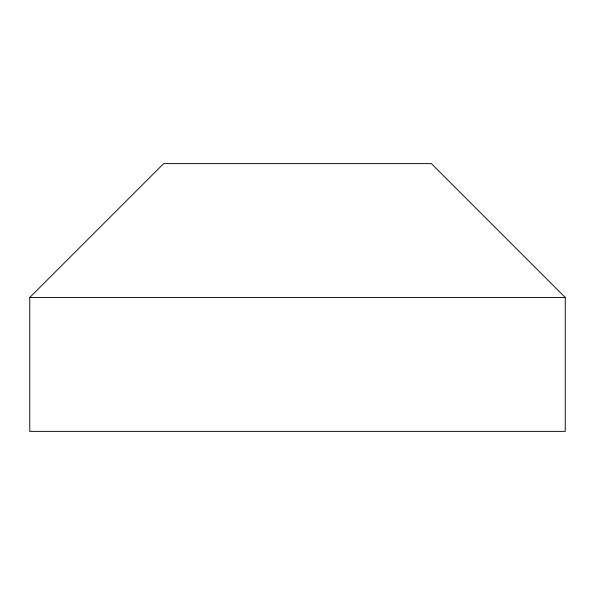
<?xml version="1.0" encoding="UTF-8"?>
<svg xmlns="http://www.w3.org/2000/svg" width="595" height="595" viewBox="0 0 595 595"><rect width="100%" height="100%" fill="white"/><g stroke="black" fill="none" stroke-linecap="round" stroke-linejoin="round"><path stroke-width="0.89" d="M29.75 297.5L163.625 163.625L431.375 163.625L565.25 297.5L565.25 431.375L29.75 431.375L29.75 297.5L565.25 297.5"/></g></svg>
